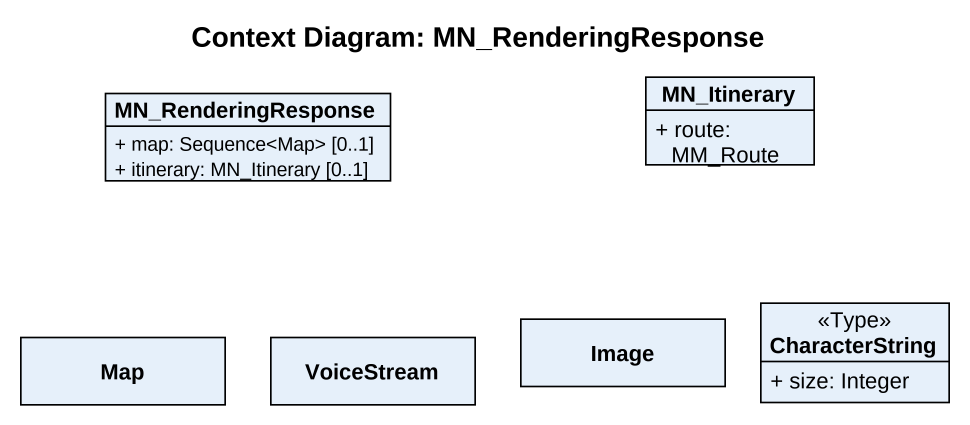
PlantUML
@startuml
title Context Diagram: MN_RenderingResponse
hide circle
hide empty members
skinparam classAttributeIconSize 0
class MN_Itinerary {
  + route: MM_Route
}
class MN_RenderingResponse {
  + map: Sequence<Map> [0..1]
  + itinerary: MN_Itinerary [0..1]
}
class "Map" as Map_
class VoiceStream
class Image
class CharacterString <<Type>> {
  + size: Integer
}
@enduml
